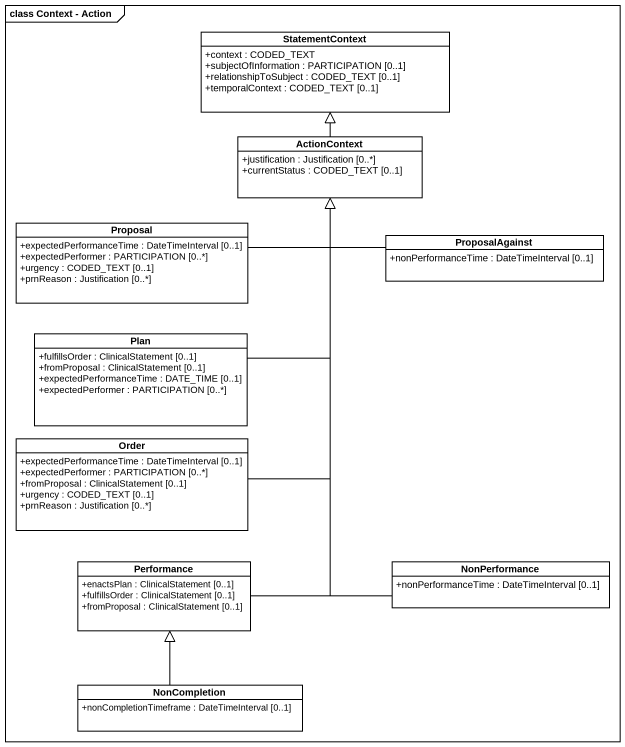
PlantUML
@startuml
mainframe class Context - Action
hide circle
hide empty members
skinparam classAttributeIconSize 0
class StatementContext {
  +context : CODED_TEXT
  +subjectOfInformation : PARTICIPATION [0..1]
  +relationshipToSubject : CODED_TEXT [0..1]
  +temporalContext : CODED_TEXT [0..1]
}
class ActionContext {
  +justification : Justification [0..*]
  +currentStatus : CODED_TEXT [0..1]
}
class Proposal {
  +expectedPerformanceTime : DateTimeInterval [0..1]
  +expectedPerformer : PARTICIPATION [0..*]
  +urgency : CODED_TEXT [0..1]
  +prnReason : Justification [0..*]
}
class ProposalAgainst {
  +nonPerformanceTime : DateTimeInterval [0..1]
}
class Plan {
  +fulfillsOrder : ClinicalStatement [0..1]
  +fromProposal : ClinicalStatement [0..1]
  +expectedPerformanceTime : DATE_TIME [0..1]
  +expectedPerformer : PARTICIPATION [0..*]
}
class Order {
  +expectedPerformanceTime : DateTimeInterval [0..1]
  +expectedPerformer : PARTICIPATION [0..*]
  +fromProposal : ClinicalStatement [0..1]
  +urgency : CODED_TEXT [0..1]
  +prnReason : Justification [0..*]
}
class Performance {
  +enactsPlan : ClinicalStatement [0..1]
  +fulfillsOrder : ClinicalStatement [0..1]
  +fromProposal : ClinicalStatement [0..1]
}
class NonPerformance {
  +nonPerformanceTime : DateTimeInterval [0..1]
}
class NonCompletion {
  +nonCompletionTimeframe : DateTimeInterval [0..1]
}
ActionContext -up-|> StatementContext
Proposal -right-|> ActionContext
ProposalAgainst -left-|> ActionContext
Plan -up-|> ActionContext
Order -up-|> ActionContext
Performance -up-|> ActionContext
NonPerformance -up-|> ActionContext
NonCompletion -up-|> Performance
@enduml
